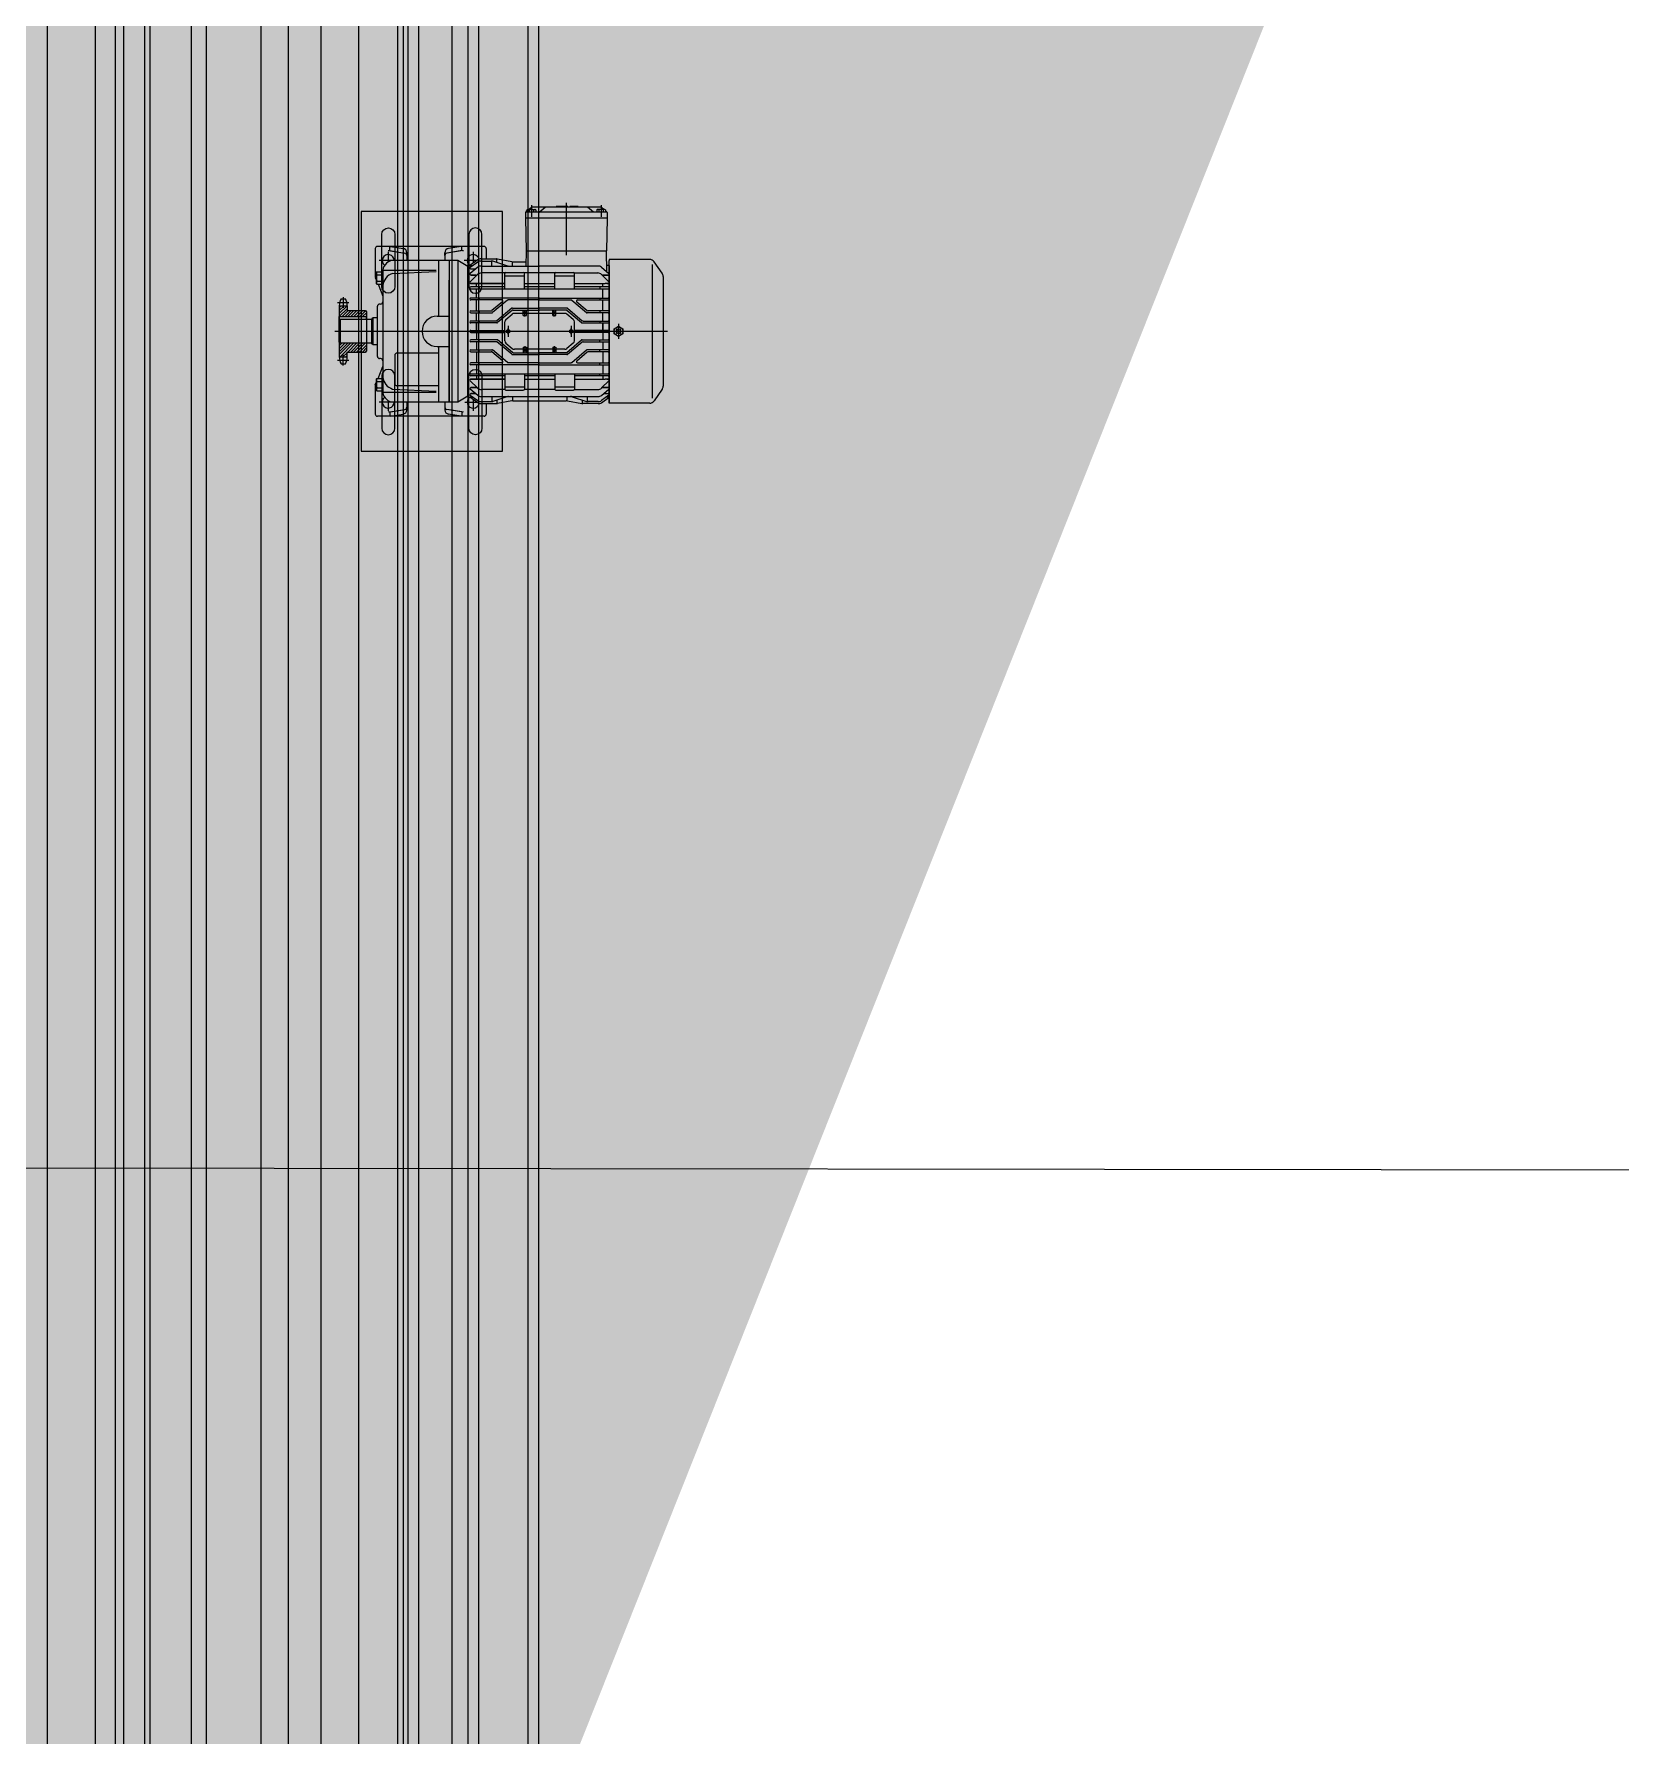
# Model space of a CAD drawing. Header units: millimetres. Extents: x 2370 to 266135, y -585395 to 33485.
# Drawn here: x 99440 to 102355, y 13819 to 16945 of the extents above; entities that cross this region are included whole.
import ezdxf
from ezdxf.lldxf.tags import DXFTag

# ---------------------------------------------------------------- set-up
doc = ezdxf.new("R2010")
doc.units = ezdxf.units.MM
doc.layers.add('0해치', color=253, linetype='Continuous', lineweight=9)
doc.layers.add('CENTER', color=1, linetype='CENTER', lineweight=9)
for name, color, linetype in [('1', 1, 'CENTER2'), ('2', 1, 'CENTER'), ('3', 3, 'Continuous')]:
    doc.layers.add(name, color=color, linetype=linetype)
tags = doc.linetypes.add('CENTER', pattern=[2, 1.25, -0.25, 0.25, -0.25]).pattern_tags.tags
tags[10:11] = [DXFTag(74, 4), DXFTag(75, 0), DXFTag(340, '0'), DXFTag(46, 1.0), DXFTag(50, 0.0), DXFTag(44, 0.0), DXFTag(45, 0.0)]
tags[8:9] = [DXFTag(74, 4), DXFTag(75, 0), DXFTag(340, '0'), DXFTag(46, 1.0), DXFTag(50, 0.0), DXFTag(44, 0.0), DXFTag(45, 0.0)]
tags[6:7] = [DXFTag(74, 4), DXFTag(75, 0), DXFTag(340, '0'), DXFTag(46, 1.0), DXFTag(50, 0.0), DXFTag(44, 0.0), DXFTag(45, 0.0)]
tags[4:5] = [DXFTag(74, 4), DXFTag(75, 0), DXFTag(340, '0'), DXFTag(46, 1.0), DXFTag(50, 0.0), DXFTag(44, 0.0), DXFTag(45, 0.0)]
tags = doc.linetypes.add('CENTER2', pattern=[1.125, 0.75, -0.125, 0.125, -0.125]).pattern_tags.tags
tags[10:11] = [DXFTag(74, 4), DXFTag(75, 0), DXFTag(340, '0'), DXFTag(46, 1.0), DXFTag(50, 0.0), DXFTag(44, 0.0), DXFTag(45, 0.0)]
tags[8:9] = [DXFTag(74, 4), DXFTag(75, 0), DXFTag(340, '0'), DXFTag(46, 1.0), DXFTag(50, 0.0), DXFTag(44, 0.0), DXFTag(45, 0.0)]
tags[6:7] = [DXFTag(74, 4), DXFTag(75, 0), DXFTag(340, '0'), DXFTag(46, 1.0), DXFTag(50, 0.0), DXFTag(44, 0.0), DXFTag(45, 0.0)]
tags[4:5] = [DXFTag(74, 4), DXFTag(75, 0), DXFTag(340, '0'), DXFTag(46, 1.0), DXFTag(50, 0.0), DXFTag(44, 0.0), DXFTag(45, 0.0)]

# ---------------------------------------------------------------- blocks, each defined once
blk = doc.blocks.new('234432534')
for points in [[(7213.7, 135947), (7163.7, 135947), (7163.7, 132920), (7213.7, 132920)], [(7289.7, 135947), (7227.7, 135947), (7227.7, 132920), (7289.7, 132920)], [(7359.7, 135947), (7297.7, 135947), (7297.7, 132920), (7359.7, 132920)]]:
    blk.add_lwpolyline(points, close=True)
blk = doc.blocks.new('23434D434')
for points in [[(3049, 132593.2), (3004, 132593.2), (3004, 129563.2), (3049, 129563.2)], [(3104, 132593.2), (3059, 132593.2), (3059, 129563.2), (3104, 129563.2)], [(3159, 132593.2), (3114, 132593.2), (3114, 129563.2), (3159, 129563.2)]]:
    blk.add_lwpolyline(points, close=True)
blk = doc.blocks.new('23SDF32432432')
blk.add_lwpolyline([(-4370.7, 136921.1), (-4370.7, 133279.1), (-4420.7, 133279.1), (-4420.7, 136921.1)], close=True)
at = {"layer": '2'}
blk.add_line((-4375.7, 136921.1), (-4375.7, 133279.1), dxfattribs=at)
blk = doc.blocks.new('YUU')
blk.add_lwpolyline([(42922.2, 9920.3), (43142.2, 9920.3), (43142.2, 9790.3), (42922.2, 9790.3)], close=True)
for points in [[(42943.2, 9889.3), (42991.2, 9889.3, 1), (42991.2, 9901.3), (42943.2, 9901.3, 1)], [(43121.2, 9889.3), (43073.2, 9889.3, -1), (43073.2, 9901.3), (43121.2, 9901.3, -1)], [(42943.2, 9821.3), (42991.2, 9821.3, -1), (42991.2, 9809.3), (42943.2, 9809.3, -1)], [(43121.2, 9821.3), (43073.2, 9821.3, 1), (43073.2, 9809.3), (43121.2, 9809.3, 1)]]:
    blk.add_lwpolyline(points, format="xyb", close=True)
blk = doc.blocks.new('SD')
for p, q in [((722.3, -127.3), (728.1, -122.4)), ((730.1, -121.7), (776.4, -121.7)), ((784.1, -127.3), (778.3, -122.4)), ((721.2, -129.6), (721.2, -146.8)), ((785.2, -129.6), (785.2, -146.8)), ((722.3, -149.1), (728.1, -154)), ((730.1, -154.7), (776.4, -154.7)), ((784.1, -149.1), (778.3, -154))]:
    blk.add_line(p, q)
for centre, start, end in [((730.1, -124.7), 90, 130), ((776.4, -124.7), 50, 90), ((724.2, -129.6), 130, 180), ((782.2, -129.6), 0, 50), ((724.2, -146.8), 180, 230), ((730.1, -151.7), 230, 270), ((776.4, -151.7), 270, 310), ((782.2, -146.8), 310, 0)]:
    blk.add_arc(centre, 3, start, end)
blk = doc.blocks.new('UUY')
h = blk.add_hatch()
h.set_pattern_fill('ANSI31', color=6, scale=0.6)
h.set_pattern_definition([(45, (-478288.1749, -22949.0333), (-1.347038418, 1.347038418), [])])
h.paths.add_polyline_path([(40661.2, 9613.5), (40661.2, 9625.9), (40654, 9625.9), (40654, 9621.5), (40637.2, 9621.5), (40636.2, 9620.5), (40636.2, 9613.5)])
h.paths.add_polyline_path([(40636.2, 9589), (40636.2, 9584.5), (40637.2, 9583.5), (40654, 9583.5), (40654, 9579), (40661.2, 9579), (40661.2, 9589)])
h = blk.add_hatch(color=256)
h.paths.add_polyline_path([(40441.8, 9488.5), (40441.8, 9488), (40449.3, 9488), (40449.3, 9488.5)])
h.paths.add_polyline_path([(40461.9, 9488), (40461.9, 9488.5), (40451.2, 9488.5), (40451.2, 9488)])
for p, q in [((40526.2, 9668.9), (40526.2, 9678.5)), ((40528.2, 9680.5), (40626.2, 9680.5)), ((40548.6, 9677), (40548.6, 9680)), ((40548.6, 9676.5), (40560.2, 9674.6)), ((40549.2, 9680.5), (40560.8, 9678.5)), ((40549.2, 9680.5), (40560.8, 9678.5)), ((40549.2, 9680.5), (40560.8, 9678.5)), ((40549.2, 9676.4), (40562.5, 9674.2)), ((40564.2, 9667.5), (40564.2, 9674.6)), ((40599.2, 9667.5), (40599.2, 9674.6)), ((40614.2, 9676.4), (40600.9, 9674.2)), ((40614.2, 9680.5), (40602.6, 9678.5)), ((40614.2, 9680.5), (40602.6, 9678.5)), ((40614.8, 9676.5), (40603.2, 9674.6)), ((40614.8, 9677), (40614.8, 9680)), ((40628.2, 9652.5), (40628.2, 9678.5)), ((40364.6, 9655.7), (40372, 9666.3)), ((40373.8, 9541), (40373.8, 9663.9)), ((40376.1, 9668.5), (40413.2, 9668.5)), ((40413.2, 9668.5), (40413.2, 9537.5)), ((40413.2, 9602.5), (40413.2, 9668.5)), ((40413.2, 9668.5), (40413.2, 9537.5)), ((40413.2, 9602.5), (40413.2, 9668.5)), ((40420.5, 9668), (40413.2, 9663)), ((40413.2, 9542), (40413.2, 9663)), ((40413.2, 9663), (40416, 9663)), ((40413.2, 9663), (40413.9, 9663)), ((40413.2, 9663), (40416, 9663)), ((40413.5, 9661.2), (40420.5, 9666.1)), ((40420.4, 9661.3), (40413.5, 9655.6)), ((40418.4, 9659.6), (40414.1, 9659.6)), ((40423.3, 9668.9), (40437.5, 9668.9)), ((40423.3, 9667), (40432.7, 9667)), ((40506.5, 9662.4), (40423.5, 9662.4)), ((40433.4, 9662.4), (40433.4, 9667)), ((40447.2, 9662.6), (40434.2, 9666.8)), ((40438, 9665.6), (40438, 9668.9)), ((40451.7, 9666.3), (40438.5, 9668.8)), ((40452.2, 9662.4), (40452.2, 9666.2)), ((40501.7, 9666.2), (40452.7, 9666.2)), ((40502.2, 9662.4), (40502.2, 9666.2)), ((40502.7, 9666.3), (40515.9, 9668.8)), ((40530.9, 9662.4), (40506.5, 9662.4)), ((40507.2, 9662.6), (40520.2, 9666.8)), ((40516.4, 9665.6), (40516.4, 9668.9)), ((40531.1, 9668.9), (40516.9, 9668.9)), ((40521, 9662.4), (40521, 9667)), ((40531.1, 9667), (40521.7, 9667)), ((40533.9, 9668), (40541.2, 9663)), ((40540.9, 9661.2), (40533.9, 9666.1)), ((40534, 9661.3), (40540.9, 9655.6)), ((40536, 9659.6), (40540.3, 9659.6)), ((40540.3, 9659.6), (40536.5, 9659.6)), ((40543.2, 9663), (40538.4, 9663)), ((40543.2, 9663), (40538.4, 9663)), ((40543.2, 9663), (40540.5, 9663)), ((40543.2, 9663), (40540.5, 9663)), ((40543.2, 9663), (40540.5, 9663)), ((40543.2, 9663), (40540.5, 9663)), ((40543.2, 9662), (40552.2, 9667.5)), ((40543.2, 9542), (40543.2, 9663)), ((40543.2, 9542), (40543.2, 9663)), ((40543.2, 9662.5), (40543.2, 9660.5)), ((40543.2, 9542.5), (40543.2, 9662.5)), ((40543.2, 9662.5), (40543.2, 9660.5)), ((40543.2, 9542.5), (40543.2, 9662.5)), ((40543.2, 9662.5), (40543.2, 9660.5)), ((40543.2, 9543), (40543.2, 9662)), ((40543.2, 9660.5), (40543.2, 9544.5)), ((40543.2, 9660.5), (40543.2, 9544.5)), ((40552.2, 9537.5), (40552.2, 9667.5)), ((40552.2, 9667.5), (40560.2, 9667.5)), ((40560.2, 9667.5), (40560.2, 9555.5)), ((40560.2, 9667.5), (40611.2, 9667.5)), ((40560.2, 9537.5), (40560.2, 9667.5)), ((40560.2, 9539.2), (40560.2, 9665.7)), ((40570.2, 9616.5), (40570.2, 9667.5)), ((40572.2, 9658.5), (40621.2, 9658.5)), ((40622.2, 9658.5), (40621.2, 9658.5)), ((40621.2, 9644.5), (40621.2, 9658.5)), ((40622.2, 9644.5), (40622.2, 9658.5)), ((40363.7, 9552), (40363.7, 9652.9)), ((40420.3, 9654.5), (40413.5, 9647.8)), ((40414.1, 9654.1), (40419.9, 9654.1)), ((40415.5, 9646.3), (40414.1, 9646.3)), ((40414.1, 9646.3), (40417, 9646.3)), ((40414.1, 9643.4), (40445.2, 9643.4)), ((40419.9, 9654.1), (40414.2, 9654.1)), ((40445.2, 9646.3), (40417, 9646.3)), ((40419.2, 9653.4), (40419.2, 9654.1)), ((40419.2, 9643.4), (40419.2, 9646.3)), ((40421.8, 9643.4), (40421.8, 9641.6)), ((40445.3, 9656), (40423.8, 9656)), ((40445.2, 9641.6), (40445.2, 9655.5)), ((40463.2, 9653.5), (40445.2, 9653.5)), ((40462.2, 9656.5), (40446.2, 9656.5)), ((40463, 9656), (40491.3, 9656)), ((40463.2, 9641.6), (40463.2, 9655.5)), ((40491.2, 9646.3), (40463.2, 9646.3)), ((40463.2, 9643.4), (40491.2, 9643.4)), ((40491.2, 9641.6), (40491.2, 9655.5)), ((40509.2, 9653.5), (40491.2, 9653.5)), ((40508.2, 9656.5), (40492.2, 9656.5)), ((40509, 9656), (40530.6, 9656)), ((40509.2, 9641.6), (40509.2, 9655.5)), ((40509.2, 9646.3), (40540.3, 9646.3)), ((40540.3, 9646.3), (40509.2, 9646.3)), ((40540.3, 9646.3), (40509.2, 9646.3)), ((40509.2, 9643.4), (40540.3, 9643.4)), ((40532.6, 9643.4), (40532.6, 9641.6)), ((40534.1, 9654.5), (40540.9, 9647.8)), ((40540.3, 9654.1), (40534.5, 9654.1)), ((40535.2, 9653.4), (40535.2, 9654.1)), ((40535.2, 9643.4), (40535.2, 9646.3)), ((40535.5, 9654.1), (40540.3, 9654.1)), ((40540.3, 9646.3), (40538.3, 9646.3)), ((40539.8, 9646.3), (40540.3, 9646.3)), ((40570.2, 9652.5), (40608.2, 9652.5)), ((40612.2, 9655.5), (40572.2, 9657.4)), ((40610.2, 9624.5), (40610.2, 9650.5)), ((40621.2, 9547.5), (40621.2, 9657.5)), ((40625.6, 9645.7), (40621.2, 9634.8)), ((40622.2, 9644.5), (40621.2, 9644.5)), ((40626.8, 9657.2), (40622.2, 9657.2)), ((40626.8, 9654.3), (40622.2, 9654.3)), ((40626.8, 9648.6), (40622.2, 9648.6)), ((40626.8, 9645.7), (40622.2, 9645.7)), ((40627.2, 9656.5), (40626.8, 9657.2)), ((40627.2, 9646.5), (40626.8, 9645.7)), ((40627.2, 9646.5), (40627.2, 9656.5)), ((40628.1, 9651.7), (40627.2, 9649.6)), ((40463.2, 9641.6), (40414.1, 9641.6)), ((40477.2, 9633.1), (40414.1, 9633.1)), ((40442.4, 9631.3), (40414.1, 9631.3)), ((40419.2, 9633.1), (40419.2, 9641.6)), ((40419.2, 9621.2), (40419.2, 9631.3)), ((40421.8, 9633.1), (40421.8, 9631.3)), ((40443, 9629.5), (40433.4, 9621.4)), ((40447.7, 9631), (40434, 9619.6)), ((40477.2, 9631.3), (40448.3, 9631.3)), ((40509.2, 9641.6), (40463.2, 9641.6)), ((40477.2, 9633.1), (40540.3, 9633.1)), ((40477.2, 9631.3), (40506.1, 9631.3)), ((40506.7, 9631), (40520.4, 9619.6)), ((40540.3, 9641.6), (40509.2, 9641.6)), ((40511.4, 9629.5), (40521, 9621.4)), ((40512, 9631.3), (40540.3, 9631.3)), ((40532.6, 9633.1), (40532.6, 9631.3)), ((40535.2, 9633.1), (40535.2, 9641.6)), ((40535.2, 9621.2), (40535.2, 9631.3)), ((40623.2, 9627.5), (40624.2, 9627.5)), ((40659.6, 9632.3), (40655.6, 9632.3)), ((40414.1, 9621.2), (40432.7, 9621.2)), ((40414.1, 9619.4), (40433.4, 9619.4)), ((40437.3, 9612), (40414.1, 9612)), ((40419.2, 9612), (40419.2, 9619.4)), ((40419.2, 9612), (40419.2, 9619.4)), ((40421.8, 9621.2), (40421.8, 9619.4)), ((40421.8, 9612), (40421.8, 9610.2)), ((40451.6, 9623.6), (40438, 9612.2)), ((40452.2, 9621.8), (40438.6, 9610.4)), ((40452.2, 9623.9), (40477.2, 9623.9)), ((40452.9, 9622.1), (40477.2, 9622.1)), ((40462.2, 9617), (40462.2, 9622.1)), ((40465.2, 9620.5), (40462.2, 9620.5)), ((40465.2, 9619.2), (40462.2, 9619.2)), ((40465.2, 9617), (40462.2, 9617)), ((40465.2, 9617), (40462.2, 9617)), ((40465.2, 9617), (40465.2, 9622.1)), ((40502.2, 9623.9), (40477.2, 9623.9)), ((40501.5, 9622.1), (40477.2, 9622.1)), ((40489.2, 9617), (40489.2, 9622.1)), ((40492.2, 9620.5), (40489.2, 9620.5)), ((40492.2, 9619.2), (40489.2, 9619.2)), ((40492.2, 9617), (40489.2, 9617)), ((40492.2, 9617), (40489.2, 9617)), ((40492.2, 9617), (40492.2, 9622.1)), ((40502.1, 9621.8), (40515.8, 9610.4)), ((40502.8, 9623.6), (40516.4, 9612.2)), ((40517.1, 9612), (40540.3, 9612)), ((40540.3, 9619.4), (40521, 9619.4)), ((40540.3, 9621.2), (40521.7, 9621.2)), ((40532.6, 9621.2), (40532.6, 9619.4)), ((40532.6, 9612), (40532.6, 9610.2)), ((40535.2, 9612), (40535.2, 9619.4)), ((40535.2, 9612), (40535.2, 9619.4)), ((40571.2, 9616.5), (40560.2, 9616.5)), ((40570.2, 9622.5), (40608.2, 9622.5)), ((40626.2, 9625.5), (40626.2, 9579.5)), ((40626.2, 9615), (40630.2, 9615)), ((40626.2, 9615), (40626.2, 9590)), ((40630.2, 9615), (40631.2, 9614)), ((40630.2, 9615), (40630.2, 9590)), ((40631.2, 9614), (40631.2, 9591)), ((40631.2, 9613.5), (40660.2, 9613.5)), ((40636.2, 9620.5), (40637.2, 9621.5)), ((40636.2, 9584.5), (40636.2, 9620.5)), ((40636.2, 9613.5), (40661.2, 9613.5)), ((40654, 9621.5), (40637.2, 9621.5)), ((40661.2, 9625.9), (40654, 9625.9)), ((40654, 9625.9), (40654, 9621.5)), ((40660.2, 9613.5), (40660.2, 9591.5)), ((40660.2, 9613.5), (40661.2, 9612.5)), ((40661.2, 9579), (40661.2, 9625.9)), ((40661.2, 9612.5), (40661.2, 9592.5)), ((40402.5, 9603.6), (40403.5, 9602.6)), ((40403.5, 9602.3), (40402.5, 9601.3)), ((40403.5, 9604.6), (40404.5, 9603.6)), ((40404.5, 9601.3), (40403.5, 9600.3)), ((40405.9, 9604.6), (40404.9, 9603.6)), ((40404.9, 9601.3), (40405.9, 9600.3)), ((40406.9, 9603.6), (40405.9, 9602.6)), ((40405.9, 9602.3), (40406.9, 9601.3)), ((40438, 9610.2), (40414.1, 9610.2)), ((40414.1, 9603.4), (40445.2, 9603.4)), ((40414.1, 9601.6), (40445.2, 9601.6)), ((40419.2, 9603.4), (40419.2, 9610.2)), ((40419.2, 9594.8), (40419.2, 9601.6)), ((40419.2, 9601.6), (40419.2, 9594.8)), ((40419.2, 9601.6), (40419.2, 9594.8)), ((40421.8, 9601.6), (40421.8, 9603.4)), ((40421.8, 9603.4), (40421.8, 9601.6)), ((40440.2, 9603.4), (40440.2, 9601.6)), ((40443.2, 9603.4), (40443.2, 9601.6)), ((40445.5, 9602.5), (40450.9, 9602.5)), ((40445.5, 9602.5), (40450.9, 9602.5)), ((40445.5, 9602.5), (40450.9, 9602.5)), ((40445.5, 9602.5), (40450.9, 9602.5)), ((40448.2, 9605.2), (40448.2, 9599.8)), ((40448.2, 9605.2), (40448.2, 9599.8)), ((40448.2, 9605.2), (40448.2, 9599.8)), ((40448.2, 9605.2), (40448.2, 9599.8)), ((40503.5, 9602.5), (40508.9, 9602.5)), ((40540.3, 9603.4), (40509.2, 9603.4)), ((40540.3, 9601.6), (40509.2, 9601.6)), ((40511.2, 9603.4), (40511.2, 9601.6)), ((40514.2, 9603.4), (40514.2, 9601.6)), ((40516.4, 9610.2), (40540.3, 9610.2)), ((40532.6, 9601.6), (40532.6, 9603.4)), ((40532.6, 9603.4), (40532.6, 9601.6)), ((40535.2, 9603.4), (40535.2, 9610.2)), ((40535.2, 9594.8), (40535.2, 9601.6)), ((40535.2, 9601.6), (40535.2, 9594.8)), ((40535.2, 9601.6), (40535.2, 9594.8)), ((40438, 9594.8), (40414.1, 9594.8)), ((40437.3, 9593), (40414.1, 9593)), ((40414.1, 9585.6), (40433.4, 9585.6)), ((40414.1, 9583.8), (40432.7, 9583.8)), ((40419.2, 9593), (40419.2, 9585.6)), ((40419.2, 9593), (40419.2, 9585.6)), ((40419.2, 9583.8), (40419.2, 9573.7)), ((40421.8, 9593), (40421.8, 9594.8)), ((40421.8, 9583.8), (40421.8, 9585.6)), ((40443, 9575.4), (40433.4, 9583.5)), ((40447.7, 9573.9), (40434, 9585.3)), ((40451.6, 9581.3), (40438, 9592.7)), ((40452.2, 9583.1), (40438.6, 9594.5)), ((40452.2, 9581.1), (40477.2, 9581.1)), ((40452.9, 9582.9), (40477.2, 9582.9)), ((40462.2, 9588), (40462.2, 9582.9)), ((40465.2, 9588), (40462.2, 9588)), ((40465.2, 9588), (40462.2, 9588)), ((40465.2, 9585.8), (40462.2, 9585.8)), ((40465.2, 9584.5), (40462.2, 9584.5)), ((40465.2, 9588), (40465.2, 9582.9)), ((40501.5, 9582.9), (40477.2, 9582.9)), ((40502.2, 9581.1), (40477.2, 9581.1)), ((40489.2, 9588), (40489.2, 9582.9)), ((40492.2, 9588), (40489.2, 9588)), ((40492.2, 9588), (40489.2, 9588)), ((40492.2, 9585.8), (40489.2, 9585.8)), ((40492.2, 9584.5), (40489.2, 9584.5)), ((40492.2, 9588), (40492.2, 9582.9)), ((40502.1, 9583.1), (40515.8, 9594.5)), ((40502.8, 9581.3), (40516.4, 9592.7)), ((40506.7, 9573.9), (40520.4, 9585.3)), ((40511.4, 9575.4), (40521, 9583.5)), ((40516.4, 9594.8), (40540.3, 9594.8)), ((40517.1, 9593), (40540.3, 9593)), ((40540.3, 9585.6), (40521, 9585.6)), ((40540.3, 9583.8), (40521.7, 9583.8)), ((40532.6, 9593), (40532.6, 9594.8)), ((40532.6, 9583.8), (40532.6, 9585.6)), ((40535.2, 9593), (40535.2, 9585.6)), ((40535.2, 9593), (40535.2, 9585.6)), ((40535.2, 9583.8), (40535.2, 9573.7)), ((40571.2, 9588.5), (40560.2, 9588.5)), ((40570.2, 9537.5), (40570.2, 9588.5)), ((40626.2, 9590), (40630.2, 9590)), ((40630.2, 9590), (40631.2, 9591)), ((40631.2, 9591.5), (40660.2, 9591.5)), ((40636.2, 9591.5), (40636.2, 9589)), ((40636.2, 9591.5), (40661.2, 9591.5)), ((40661.2, 9589), (40636.2, 9589)), ((40637.2, 9583.5), (40636.2, 9584.5)), ((40654, 9583.5), (40637.2, 9583.5)), ((40654, 9579), (40654, 9583.5)), ((40660.2, 9591.5), (40661.2, 9592.5)), ((40661.2, 9592.5), (40661.2, 9589)), ((40442.4, 9573.7), (40414.1, 9573.7)), ((40477.2, 9571.9), (40414.1, 9571.9)), ((40419.2, 9571.9), (40419.2, 9563.4)), ((40421.8, 9571.9), (40421.8, 9573.7)), ((40477.2, 9573.7), (40448.3, 9573.7)), ((40477.2, 9573.7), (40506.1, 9573.7)), ((40477.2, 9571.9), (40540.3, 9571.9)), ((40512, 9573.7), (40540.3, 9573.7)), ((40532.6, 9571.9), (40532.6, 9573.7)), ((40535.2, 9571.9), (40535.2, 9563.4)), ((40625.6, 9559.2), (40621.2, 9570.1)), ((40623.2, 9577.5), (40624.2, 9577.5)), ((40661.2, 9579), (40654, 9579)), ((40659.6, 9572.6), (40655.6, 9572.6)), ((40364.6, 9549.2), (40372, 9538.6)), ((40364.6, 9549.2), (40372, 9538.6)), ((40420.3, 9550.4), (40413.5, 9557.1)), ((40420.4, 9543.6), (40413.5, 9549.3)), ((40463.2, 9563.4), (40414.1, 9563.4)), ((40414.1, 9561.6), (40445.2, 9561.6)), ((40415.5, 9558.7), (40414.1, 9558.7)), ((40414.1, 9558.7), (40417, 9558.7)), ((40418.9, 9550.8), (40414.1, 9550.8)), ((40414.1, 9550.8), (40419.9, 9550.8)), ((40445.2, 9558.7), (40417, 9558.7)), ((40419.2, 9561.6), (40419.2, 9558.7)), ((40419.2, 9561.6), (40419.2, 9558.7)), ((40421.8, 9561.6), (40421.8, 9563.4)), ((40445.3, 9548.9), (40423.8, 9548.9)), ((40445.2, 9563.4), (40445.2, 9549.5)), ((40463.2, 9551.5), (40445.2, 9551.5)), ((40463, 9548.9), (40491.3, 9548.9)), ((40509.2, 9563.4), (40463.2, 9563.4)), ((40463.2, 9563.4), (40463.2, 9549.5)), ((40463.2, 9561.6), (40491.2, 9561.6)), ((40491.2, 9558.7), (40463.2, 9558.7)), ((40491.2, 9563.4), (40491.2, 9549.5)), ((40509.2, 9551.5), (40491.2, 9551.5)), ((40509, 9548.9), (40530.6, 9548.9)), ((40540.3, 9563.4), (40509.2, 9563.4)), ((40509.2, 9563.4), (40509.2, 9549.5)), ((40509.2, 9561.6), (40540.3, 9561.6)), ((40509.2, 9558.7), (40540.3, 9558.7)), ((40540.3, 9558.7), (40509.2, 9558.7)), ((40540.3, 9558.7), (40509.2, 9558.7)), ((40532.6, 9561.6), (40532.6, 9563.4)), ((40534, 9543.6), (40540.9, 9549.3)), ((40534.1, 9550.4), (40540.9, 9557.1)), ((40540.3, 9550.8), (40534.5, 9550.8)), ((40535.2, 9561.6), (40535.2, 9558.7)), ((40535.2, 9551.5), (40535.2, 9550.8)), ((40535.5, 9550.8), (40540.3, 9550.8)), ((40540.3, 9558.7), (40538.3, 9558.7)), ((40539.8, 9558.7), (40540.3, 9558.7)), ((40560.2, 9537.5), (40560.2, 9555.5)), ((40612.2, 9549.4), (40572.2, 9547.5)), ((40622.2, 9560.5), (40621.2, 9560.5)), ((40621.2, 9546.5), (40621.2, 9560.5)), ((40622.2, 9546.5), (40622.2, 9560.5)), ((40626.8, 9559.2), (40622.2, 9559.2)), ((40626.8, 9556.3), (40622.2, 9556.3)), ((40626.8, 9550.6), (40622.2, 9550.6)), ((40627.2, 9558.5), (40626.8, 9559.2)), ((40627.2, 9548.5), (40627.2, 9558.5)), ((40628.1, 9553.2), (40627.2, 9555.3)), ((40628.2, 9526.5), (40628.2, 9552.5)), ((40376.1, 9536.5), (40413.2, 9536.5)), ((40376.1, 9536.5), (40413.2, 9536.5)), ((40413.2, 9542), (40415.5, 9542)), ((40413.2, 9536.5), (40413.2, 9537.5)), ((40415.4, 9547.7), (40415.7, 9528.5)), ((40423.5, 9542.5), (40477.2, 9542.5)), ((40462.2, 9548.5), (40446.2, 9548.5)), ((40530.9, 9542.5), (40477.2, 9542.5)), ((40489.7, 9528.5), (40489.9, 9542.5)), ((40501.7, 9538.7), (40489.9, 9538.7)), ((40508.2, 9548.5), (40492.2, 9548.5)), ((40502.2, 9542.5), (40502.2, 9538.7)), ((40502.7, 9538.6), (40515.9, 9536.1)), ((40507.2, 9542.3), (40520.2, 9538.1)), ((40516.4, 9539.3), (40516.4, 9536)), ((40531.1, 9536), (40516.9, 9536)), ((40521, 9542.5), (40521, 9538)), ((40531.1, 9537.9), (40521.7, 9537.9)), ((40526.2, 9526.5), (40526.2, 9536)), ((40540.9, 9543.7), (40533.9, 9538.8)), ((40533.9, 9536.9), (40541.2, 9542)), ((40533.9, 9536.9), (40541.2, 9542)), ((40536, 9545.3), (40540.3, 9545.3)), ((40543.2, 9542), (40538.4, 9542)), ((40543.2, 9542), (40538.4, 9542)), ((40543.2, 9543), (40552.2, 9537.5)), ((40552.2, 9537.5), (40560.2, 9537.5)), ((40560.2, 9537.5), (40611.2, 9537.5)), ((40564.2, 9530.3), (40564.2, 9537.5)), ((40572.2, 9546.5), (40621.2, 9546.5)), ((40599.2, 9532.7), (40599.2, 9537.5)), ((40622.2, 9546.5), (40621.2, 9546.5)), ((40626.8, 9547.7), (40622.2, 9547.7)), ((40627.2, 9548.5), (40626.8, 9547.7)), ((40415.2, 9498.5), (40415.7, 9528.5)), ((40489.7, 9528.5), (40415.7, 9528.5)), ((40490.2, 9498.5), (40489.7, 9528.5)), ((40528.2, 9524.5), (40626.2, 9524.5)), ((40548.6, 9528.4), (40560.2, 9530.3)), ((40548.6, 9527.9), (40548.6, 9524.9)), ((40549.2, 9528.5), (40562.5, 9530.7)), ((40549.2, 9524.5), (40560.8, 9526.4)), ((40549.2, 9524.5), (40560.8, 9526.4)), ((40564.2, 9532.7), (40564.2, 9530.3)), ((40599.2, 9532.7), (40599.2, 9530.3)), ((40614.2, 9528.5), (40600.9, 9530.7)), ((40614.2, 9524.5), (40602.6, 9526.4)), ((40614.8, 9528.4), (40603.2, 9530.3)), ((40614.8, 9527.9), (40614.8, 9524.9)), ((40415.2, 9498.5), (40490.2, 9498.5)), ((40415.3, 9493.3), (40415.2, 9498.5)), ((40415.4, 9493), (40490, 9493)), ((40415.7, 9492.6), (40416.6, 9491.8)), ((40416.7, 9490.9), (40417.2, 9490.6)), ((40418.1, 9490.6), (40420.4, 9488.7)), ((40421.1, 9488.5), (40484.3, 9488.5)), ((40424.7, 9490.9), (40424.2, 9490.6)), ((40427.7, 9493), (40433.3, 9488.5)), ((40441.8, 9488), (40441.8, 9488.5)), ((40441.8, 9488.5), (40461.9, 9488.5)), ((40441.8, 9488), (40449.3, 9488)), ((40451.2, 9488), (40461.9, 9488)), ((40461.9, 9488), (40461.9, 9488.5)), ((40477.7, 9493), (40472.1, 9488.5)), ((40480.8, 9490.9), (40481.4, 9490.6)), ((40487.3, 9490.6), (40485, 9488.7)), ((40488.9, 9490.9), (40488.4, 9490.6)), ((40489.7, 9492.6), (40488.9, 9491.9)), ((40490.1, 9493.3), (40490.2, 9498.5))]:
    blk.add_line(p, q)
at = {"color": 1, "linetype": 'CENTER2', "lineweight": 15, "ltscale": 0.5}
for p, q in [((40662.8, 9629), (40652.4, 9629)), ((40657.6, 9633.9), (40657.6, 9624.1)), ((40657.6, 9571), (40657.6, 9580.8)), ((40662.8, 9575.9), (40652.4, 9575.9))]:
    blk.add_line(p, q, dxfattribs=at)
at = {"extrusion": (-0.5, 0.866025, 0)}
for p, q in [((40400.7, 9604.8), (40404.7, 9607.1)), ((40408.7, 9600.1), (40404.7, 9597.8))]:
    blk.add_line(p, q, dxfattribs=at)
at = {"extrusion": (1, -3.67382e-16, 0)}
for p, q in [((40400.7, 9600.1), (40400.7, 9604.8)), ((40408.7, 9604.8), (40408.7, 9600.1)), ((40416.7, 9490.9), (40416.7, 9493)), ((40418.7, 9490.9), (40418.7, 9493)), ((40422.7, 9490.9), (40422.7, 9493)), ((40424.7, 9490.9), (40424.7, 9493))]:
    blk.add_line(p, q, dxfattribs=at)
at = {"extrusion": (0.5, 0.866025, 0)}
for p, q in [((40404.7, 9597.8), (40400.7, 9600.1)), ((40404.7, 9607.1), (40408.7, 9604.8))]:
    blk.add_line(p, q, dxfattribs=at)
at = {"extrusion": (-3.67382e-16, -1, 0)}
for p, q in [((40417.2, 9490.6), (40424.2, 9490.6)), ((40488.4, 9490.6), (40481.4, 9490.6))]:
    blk.add_line(p, q, dxfattribs=at)
at = {"extrusion": (-1, 3.67382e-16, 0)}
for p, q in [((40480.8, 9490.9), (40480.8, 9493)), ((40482.9, 9490.9), (40482.9, 9493)), ((40486.9, 9490.9), (40486.9, 9493)), ((40488.9, 9490.9), (40488.9, 9493))]:
    blk.add_line(p, q, dxfattribs=at)
for centre, radius in [((40404.7, 9602.5), 4), ((40448.2, 9602.5), 1.7), ((40506.2, 9602.5), 1.7)]:
    blk.add_circle(centre, radius)
for centre, radius, start, end in [((40528.2, 9678.5), 2, 90, 180), ((40548.4, 9673.5), 3, 86.7963, 113.7226), ((40560.2, 9674.6), 4, 0, 80.7147), ((40562.2, 9672.2), 2, 0, 80.7147), ((40603.2, 9674.6), 4, 99.2853, 180), ((40601.2, 9672.2), 2, 99.2853, 180), ((40615, 9673.5), 3, 66.2774, 93.2037), ((40626.2, 9678.5), 2, 0, 90), ((40376.1, 9663.5), 5, 90, 145), ((40414.1, 9660.5), 0.9, 135, 270), ((40423.5, 9657.4), 5, 90, 129.1501), ((40423.3, 9663.9), 5, 90, 124.7499), ((40423.3, 9662), 5, 90, 125.063), ((40432.7, 9662), 5, 72.3809, 90), ((40437.5, 9663.9), 5, 79.2029, 90), ((40448.7, 9667.4), 5, 252.3809, 270), ((40452.7, 9671.2), 5, 259.2029, 270), ((40501.7, 9671.2), 5, 270, 280.7971), ((40505.7, 9667.4), 5, 270, 287.6191), ((40516.9, 9663.9), 5, 90, 100.7971), ((40521.7, 9662), 5, 90, 107.6191), ((40530.9, 9657.4), 5, 50.8434, 90), ((40531.1, 9663.9), 5, 55.244, 90), ((40531.1, 9662), 5, 54.9307, 90), ((40538.2, 9667.5), 5.5, 305.0968, 168.1524), ((40540.3, 9660.5), 0.9, 270, 45), ((40616.2, 9667.5), 5.5, 306.8615, 180), ((40611.2, 9657.4), 10.1, 6.2378, 89.7877), ((40368.7, 9652.9), 5, 145, 180), ((40414.1, 9655), 0.9, 135, 270), ((40414.1, 9647.2), 0.9, 135, 270), ((40414.1, 9642.5), 0.9, 90, 270), ((40423.8, 9651), 5, 90, 134.5953), ((40446.2, 9655.5), 1, 90, 180), ((40462.2, 9655.5), 1, 0, 90), ((40492.2, 9655.5), 1, 90, 180), ((40508.2, 9655.5), 1, 0, 90), ((40530.6, 9651), 5, 45.398, 90), ((40540.3, 9655), 0.9, 270, 45), ((40540.3, 9647.2), 0.9, 270, 45), ((40540.3, 9642.5), 0.9, 270, 90), ((40608.2, 9650.5), 2, 0, 90), ((40608.4, 9643.2), 12.9, 5.5364, 72.8185), ((40624.6, 9655.8), 2.56, 325.6158, 34.3842), ((40617.6, 9651.5), 9.55, 342.412, 17.588), ((40624.6, 9647.1), 2.56, 325.6158, 34.3842), ((40626.2, 9652.5), 2, 299.0303, 0), ((40414.1, 9632.2), 0.9, 90, 270), ((40442.4, 9630.3), 1, 310, 90), ((40448.3, 9630.3), 1, 90, 130), ((40506.1, 9630.3), 1, 50, 90), ((40512, 9630.3), 1, 90, 230), ((40540.3, 9632.2), 0.9, 270, 90), ((40623.2, 9629.5), 2, 180, 270), ((40624.2, 9625.5), 2, 0, 90), ((40667.5, 9625.9), 13.5, 151.8216, 180), ((40647.7, 9625.9), 13.5, 0, 28.1784), ((40414.1, 9620.3), 0.9, 90, 270), ((40414.1, 9611.1), 0.9, 90, 270), ((40432.7, 9622.2), 1, 270, 310), ((40433.4, 9620.4), 1, 270, 310), ((40437.3, 9613), 1, 270, 310), ((40437.3, 9613), 1, 270, 310), ((40452.2, 9622.9), 1, 90, 130), ((40452.9, 9621.1), 1, 90, 130), ((40501.5, 9621.1), 1, 50, 90), ((40502.2, 9622.9), 1, 50, 90), ((40517.1, 9613), 1, 230, 270), ((40517.1, 9613), 1, 230, 270), ((40521, 9620.4), 1, 230, 270), ((40521.7, 9622.2), 1, 230, 270), ((40540.3, 9620.3), 0.9, 270, 90), ((40540.3, 9611.1), 0.9, 270, 90), ((40571.2, 9602.5), 14, 270, 90), ((40608.2, 9624.5), 2, 270, 0), ((40404.7, 9602.5), 2.46, 117.9814, 152.0186), ((40404.7, 9602.5), 2.46, 207.9814, 242.0186), ((40403.3, 9602.5), 0.24, 315, 45), ((40404.7, 9603.8), 0.24, 225, 315), ((40404.7, 9601.1), 0.24, 45, 135), ((40406.1, 9602.5), 0.24, 135, 225), ((40404.7, 9602.5), 2.46, 27.9814, 62.0186), ((40404.7, 9602.5), 2.46, 297.9814, 332.0186), ((40414.1, 9602.5), 0.9, 90, 270), ((40438, 9611.2), 1, 270, 310), ((40438, 9611.2), 1, 270, 310), ((40516.4, 9611.2), 1, 230, 270), ((40516.4, 9611.2), 1, 230, 270), ((40540.3, 9602.5), 0.9, 270, 90), ((40414.1, 9593.9), 0.9, 90, 270), ((40414.1, 9584.7), 0.9, 90, 270), ((40432.7, 9582.8), 1, 50, 90), ((40433.4, 9584.6), 1, 50, 90), ((40437.3, 9592), 1, 50, 90), ((40437.3, 9592), 1, 50, 90), ((40438, 9593.8), 1, 50, 90), ((40438, 9593.8), 1, 50, 90), ((40452.2, 9582.1), 1, 230, 270), ((40452.9, 9583.9), 1, 230, 270), ((40501.5, 9583.9), 1, 270, 310), ((40502.2, 9582.1), 1, 270, 310), ((40516.4, 9593.8), 1, 90, 130), ((40516.4, 9593.8), 1, 90, 130), ((40517.1, 9592), 1, 90, 130), ((40517.1, 9592), 1, 90, 130), ((40521, 9584.6), 1, 90, 130), ((40521.7, 9582.8), 1, 90, 130), ((40540.3, 9593.9), 0.9, 270, 90), ((40540.3, 9584.7), 0.9, 270, 90), ((40414.1, 9572.8), 0.9, 90, 270), ((40442.4, 9574.7), 1, 270, 50), ((40448.3, 9574.7), 1, 230, 270), ((40506.1, 9574.7), 1, 270, 310), ((40512, 9574.7), 1, 130, 270), ((40540.3, 9572.8), 0.9, 270, 90), ((40623.2, 9575.5), 2, 90, 180), ((40624.2, 9579.5), 2, 270, 0), ((40667.5, 9579), 13.5, 180, 208.1784), ((40647.7, 9579), 13.5, 331.8216, 0), ((40368.7, 9552), 5, 180, 215), ((40368.7, 9552), 5, 180, 215), ((40414.1, 9562.5), 0.9, 90, 270), ((40414.1, 9557.8), 0.9, 90, 225), ((40414.1, 9549.9), 0.9, 90, 225), ((40423.8, 9553.9), 5, 225.4047, 270), ((40446.2, 9549.5), 1, 180, 270), ((40462.2, 9549.5), 1, 270, 0), ((40492.2, 9549.5), 1, 180, 270), ((40508.2, 9549.5), 1, 270, 0), ((40530.6, 9553.9), 5, 270, 314.602), ((40540.3, 9562.5), 0.9, 270, 90), ((40540.3, 9557.8), 0.9, 315, 90), ((40540.3, 9549.9), 0.9, 315, 90), ((40608.4, 9561.7), 12.9, 287.1815, 354.4636), ((40624.6, 9557.8), 2.56, 325.6158, 34.3842), ((40617.6, 9553.5), 9.55, 342.412, 17.588), ((40624.6, 9549.1), 2.56, 325.6158, 34.3842), ((40626.2, 9552.5), 2, 0, 60.9697), ((40376.1, 9541.5), 5, 215, 270), ((40376.1, 9541.5), 5, 215, 270), ((40423.5, 9547.5), 5, 230.8434, 270), ((40501.7, 9533.7), 5, 79.2029, 90), ((40505.7, 9537.5), 5, 72.3809, 90), ((40516.9, 9541), 5, 259.2029, 270), ((40521.7, 9542.9), 5, 252.3809, 270), ((40530.9, 9547.5), 5, 270, 309.1566), ((40531.1, 9542.9), 5, 270, 305.0693), ((40531.1, 9541), 5, 270, 304.756), ((40531.1, 9541), 5, 270, 304.756), ((40538.2, 9537.5), 5.5, 191.8476, 54.9032), ((40540.3, 9544.4), 0.9, 315, 90), ((40616.2, 9537.5), 5.5, 180, 53.1383), ((40611.2, 9547.5), 10.1, 270.2127, 353.7561), ((40528.2, 9526.5), 2, 180, 270), ((40548.4, 9531.4), 3, 246.2774, 273.2037), ((40560.2, 9530.3), 4, 279.2853, 0), ((40562.2, 9532.7), 2, 279.2853, 0), ((40601.2, 9532.7), 2, 180, 260.7147), ((40603.2, 9530.3), 4, 180, 260.7147), ((40615, 9531.4), 3, 266.7963, 293.7226), ((40626.2, 9526.5), 2, 270, 0), ((40416.3, 9493.3), 1, 181.3, 230.7106), ((40417.7, 9492.4), 1.79, 244.4469, 304.4469), ((40420.7, 9497.3), 6.68, 252.3875, 287.6125), ((40421.1, 9489.5), 1, 230.7106, 270), ((40423.7, 9492.4), 1.79, 235.5531, 295.5531), ((40481.9, 9492.4), 1.79, 244.4469, 304.4469), ((40484.9, 9497.3), 6.68, 252.3875, 287.6125), ((40484.3, 9489.5), 1, 270, 309.2894), ((40487.9, 9492.4), 1.79, 235.5531, 295.5531), ((40489.1, 9493.3), 1, 309.2894, 358.7)]:
    blk.add_arc(centre, radius, start, end)
blk.add_point((40543.2, 9602.5))
at = {"layer": '3'}
for p, q in [((40560.2, 9588.5), (40560.2, 9616.5)), ((40543.2, 9544.5), (40543.2, 9542.5)), ((40543.2, 9544.5), (40543.2, 9542.5)), ((40543.2, 9544.5), (40543.2, 9542.5)), ((40449.3, 9488), (40449.3, 9488.5)), ((40451.2, 9488), (40451.2, 9488.5))]:
    blk.add_line(p, q, dxfattribs=at)
at = {"layer": 'CENTER', "color": 1, "ltscale": 2}
for p, q in [((40538.2, 9665), (40538.2, 9675.4)), ((40616.2, 9666.1), (40616.2, 9675.4)), ((40546, 9667.4), (40534.7, 9667.4)), ((40534.7, 9537.5), (40546.5, 9537.5)), ((40538.2, 9529.5), (40538.2, 9539.9)), ((40616.2, 9529.5), (40616.2, 9538.8))]:
    blk.add_line(p, q, dxfattribs=at)
at = {"layer": 'CENTER', "color": 1, "ltscale": 3}
for p, q in [((40607.9, 9667.5), (40624.5, 9667.5)), ((40463.7, 9616), (40463.7, 9622.1)), ((40490.7, 9616), (40490.7, 9622.1)), ((40359.7, 9602.5), (40665.2, 9602.5)), ((40404.7, 9595.6), (40404.7, 9609.4)), ((40448.2, 9597.5), (40448.2, 9607.5)), ((40506.2, 9597.5), (40506.2, 9607.5)), ((40506.2, 9605.2), (40506.2, 9599.8)), ((40463.7, 9589), (40463.7, 9582.9)), ((40490.7, 9589), (40490.7, 9582.9)), ((40607.9, 9537.5), (40624.5, 9537.5))]:
    blk.add_line(p, q, dxfattribs=at)
at = {"layer": 'CENTER', "ltscale": 3}
blk.add_line((40452.7, 9484.5), (40452.7, 9532.5), dxfattribs=at)
at = {"layer": 'CENTER'}
for p, q in [((40420.7, 9486.5), (40420.7, 9497.3)), ((40484.7, 9486.5), (40484.7, 9497.3))]:
    blk.add_line(p, q, dxfattribs=at)
at = {"layer": 'Defpoints', "linetype": 'ByBlock'}
for p in [(40654, 9625.9), (40654, 9625.9), (40661.2, 9625.9), (40661.2, 9625.9), (40661.2, 9625.9), (40661.2, 9625.9)]:
    blk.add_point(p, dxfattribs=at)
at = {"layer": 'Defpoints', "color": 0, "linetype": 'ByBlock'}
blk.add_point((40654, 9579), dxfattribs=at)
blk.add_point((40654, 9579), dxfattribs=at)
at = {"layer": 'Defpoints', "color": 3, "linetype": 'ByBlock'}
blk.add_point((40661.2, 9579), dxfattribs=at)
blk.add_point((40661.2, 9579), dxfattribs=at)
blk.add_point((40661.2, 9579), dxfattribs=at)
blk.add_point((40661.2, 9579), dxfattribs=at)
blk.add_blockref('SD', (39724, 9740.7))
blk = doc.blocks.new('A$C7F0253EC')
blk.add_lwpolyline([(495.8, 6600), (495.8, 0), (395.8, 0), (395.8, 6600)], close=True)
at = {"layer": '2'}
blk.add_line((485.8, 6600), (485.8, 0), dxfattribs=at)
at = {"yscale": 2, "zscale": 2}
for name, p, xscale, rotation in [('UUY', (-80719.4, 23984.9), -2, 180), ('YUU', (-19277.7, 90844.4), 2, 270)]:
    blk.add_blockref(name, p, dxfattribs=dict(at, xscale=xscale, rotation=rotation))

msp = doc.modelspace()

# ---------------------------------------------------------------- hatches: boundary and pattern name
at = {"layer": '0해치', "ltscale": 600, "transparency": 33554687}
h = msp.add_hatch(dxfattribs=at)
h.set_pattern_fill('CONC', color=256, scale=30, angle=180, style=0)
h.set_pattern_definition([(180, (-33959, -646412), (-9e-14, -762), [0, -762]), (180, (-33966.65, -646145.3), (-9e-14, -762), [0, -762]), (180, (-33989.5, -646556.76), (-9e-14, -762), [0, -762]), (158.19859, (-33593.27, -646320.54), (-2286, 762), [82.0699, -4021.4257]), (36.869898, (-33669.47, -646290.06), (-2286, -1524), [38.1, -3771.9]), (310.601295, (-33638.99, -646267.2), (-3810, 4572), [70.2529, -6955.03995]), (26.56505, (-33387.53, -646175.76), (762, 762), [17.0388, -1686.845]), (146.309932, (-33372.3, -646168.14), (-1524, 762), [27.4743, -2719.9558]), (288.43495, (-33395.15, -646152.9), (762, -1524), [24.09656, -2385.559]), (45, (-33875.2, -646099.56), (2e-13, 762), [32.3289, -1045.3018]), (180, (-33852.35, -646076.7), (-762, -762), [45.72, -716.28]), (315, (-33898.07, -646076.7), (762, -1e-13), [32.3289, -1045.3018]), (71.56505, (-33783.77, -646587.24), (-762, -1524), [24.09656, -2385.559]), (180, (-33776.15, -646564.4), (-762, -762), [38.1, -723.9]), (323.130102, (-33814.25, -646564.38), (2286, -1524), [38.1, -3771.9]), (33.690068, (-33379.91, -646594.86), (-1524, -762), [27.4743, -2719.9558]), (161.56505, (-33357.05, -646579.62), (1524, -762), [48.1931, -2361.4625]), (306.869898, (-33402.77, -646564.38), (-1524, 2286), [38.1, -3771.9]), (180, (-33600.9, -646564.4), (-9e-14, -762), [0, -762]), (180, (-33395.15, -646366.26), (-9e-14, -762), [0, -762]), (180, (-33608.5, -646084.3), (-9e-14, -762), [0, -762]), (180, (-33814.25, -646320.54), (-9e-14, -762), [0, -762]), (180, (-33593.3, -646450.1), (-9e-14, -762), [0, -762]), (180, (-33425.6, -646472.94), (-9e-14, -762), [0, -762]), (180, (-33494.2, -646427.2), (-9e-14, -762), [0, -762]), (180, (-33463.7, -646244.34), (-9e-14, -762), [0, -762]), (180, (-33280.85, -646274.8), (-9e-14, -762), [0, -762]), (180, (-33288.5, -646450.1), (-9e-14, -762), [0, -762]), (180, (-33265.6, -646617.7), (-9e-14, -762), [0, -762]), (180, (-33501.8, -646648.2), (-9e-14, -762), [0, -762]), (180, (-33669.5, -646678.7), (-9e-14, -762), [0, -762]), (180, (-33936.2, -646648.2), (-9e-14, -762), [0, -762]), (180, (-33753.3, -646412), (-9e-14, -762), [0, -762]), (180, (-33677.1, -646549.14), (-9e-14, -762), [0, -762]), (180, (-33738.05, -646183.4), (-9e-14, -762), [0, -762]), (180, (-33509.45, -646145.3), (-9e-14, -762), [0, -762]), (180, (-33738.05, -645977.64), (-9e-14, -762), [0, -762]), (180, (-33486.6, -646023.36), (-9e-14, -762), [0, -762]), (180, (-33242.75, -646000.5), (-9e-14, -762), [0, -762]), (180, (-33334.2, -645962.4), (-9e-14, -762), [0, -762]), (180, (-33341.8, -646069.1), (-9e-14, -762), [0, -762]), (180, (-33852.35, -645947.16), (-9e-14, -762), [0, -762]), (180, (-33943.8, -646259.6), (-9e-14, -762), [0, -762]), (180, (-33905.7, -646488.2), (-9e-14, -762), [0, -762]), (180, (-33555.2, -645939.54), (-9e-14, -762), [0, -762])])
edge = h.paths.add_edge_path()
edge.add_line((103266.2, 10248.6), (98666.2, 10248.6))
edge.add_line((103866.2, 9469.6), (103266.2, 9469.6))
edge.add_line((103266.2, 9469.6), (103266.2, 10248.6))
edge.add_line((103866.2, 9469.6), (103866.2, 10248.6))
edge.add_line((111366.2, 10248.6), (103866.2, 10248.6))
edge.add_line((99266.2, 11648.6), (98666.2, 11648.6))
edge.add_line((99266.2, 11648.6), (98866.2, 11648.6))
edge.add_line((99266.2, 18048.6), (98666.2, 18048.6))
edge.add_line((98666.2, 10248.6), (98666.2, 11648.6))
edge.add_line((99266.2, 10848.6), (99266.2, 11648.6))
edge.add_line((98666.2, 18048.6), (98666.2, 20048.6))
edge.add_line((99266.2, 18048.6), (99266.2, 19448.6))
edge.add_line((111366.2, 10248.6), (111366.2, 20048.6))
edge.add_line((110766.2, 10848.6), (110766.2, 19448.6))
edge.add_line((111366.2, 20048.6), (98666.2, 20048.6))
edge.add_line((110766.2, 19448.6), (99266.2, 19448.6))
edge.add_line((110766.2, 10848.6), (99266.2, 10848.6))
edge.add_line((102691.1, 19449.5), (102541.1, 19449.5))
edge.add_line((103043.1, 19449.5), (103193.1, 19449.5))

# ---------------------------------------------------------------- linework, layer by layer
for p, q in [((99907.1, 17908.6), (99907.1, 11788.6)), ((99967.1, 17908.6), (99967.1, 11788.6)), ((100367.1, 17908.6), (100367.1, 11788.6))]:
    msp.add_line(p, q)
at = {"layer": '1'}
msp.add_line((98338, 14863.6), (110425.1, 14848.6), dxfattribs=at)

# ---------------------------------------------------------------- block references
at = {"yscale": 2, "zscale": 2}
for name, p, xscale in [('23SDF32432432', (108394.5, -254936.6), 2), ('234432534', (114184.4, -254018.3), -2)]:
    msp.add_blockref(name, p, dxfattribs=dict(at, xscale=xscale))
at = {"xscale": -2, "yscale": 2, "zscale": 2, "rotation": 180}
msp.add_blockref('23434D434', (94029.1, 277005.1), dxfattribs=at)
at = {"ltscale": 600, "xscale": -1}
msp.add_blockref('A$C7F0253EC', (100603.9, 11618.6), dxfattribs=at)

doc.saveas('drawing.dxf')
